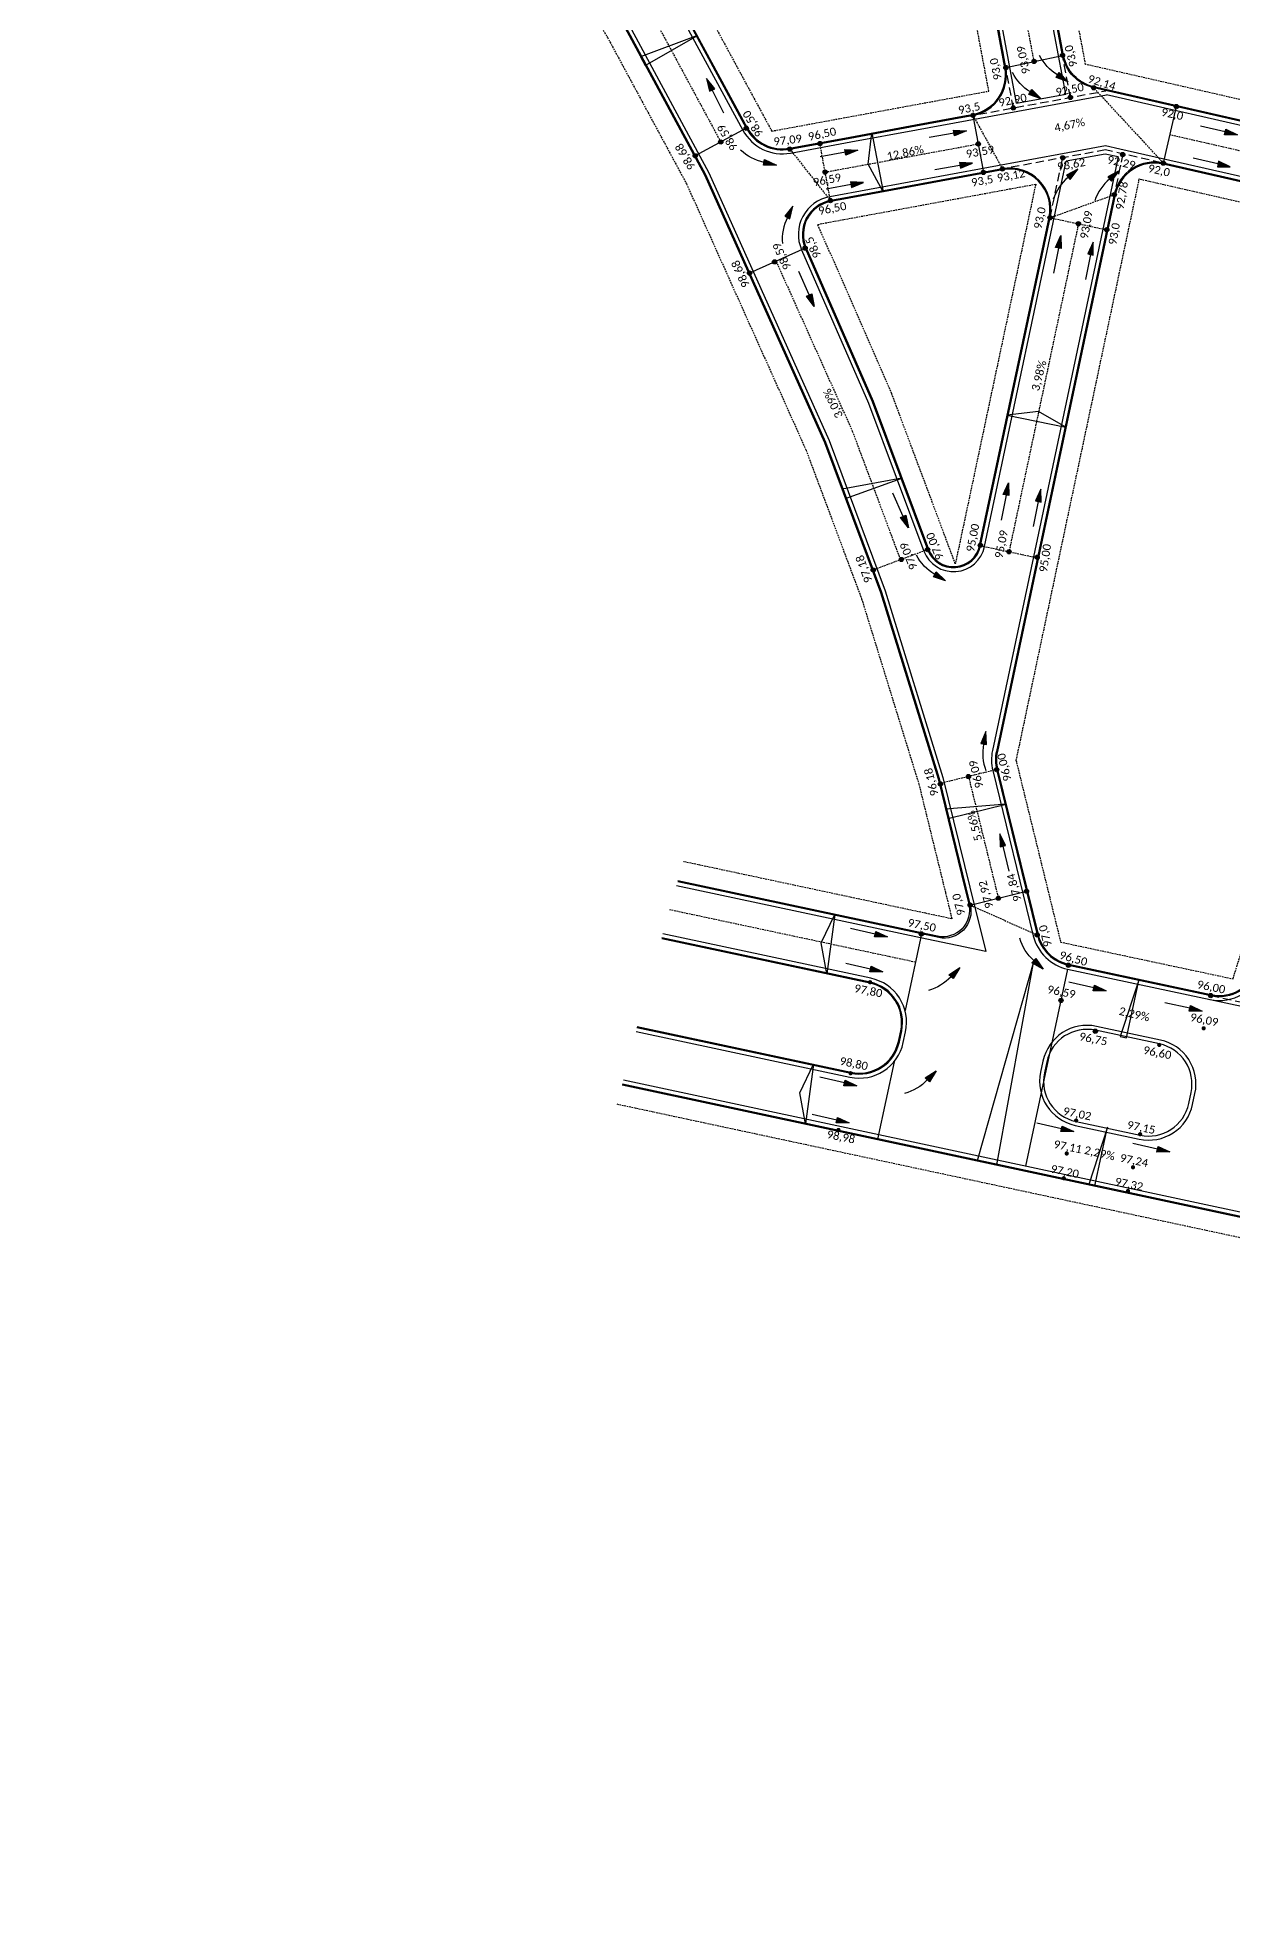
# Model space of a CAD drawing. Header units: metres. Extents: x 2615496 to 2632651, y 4927671 to 4929056.
# Drawn here: x 2623382.5 to 2623561.7, y 4927815.4 to 4928096.9 of the extents above; entities that cross this region are included whole.
import ezdxf

# ---------------------------------------------------------------- set-up
doc = ezdxf.new("R2010")
doc.units = ezdxf.units.M
doc.header["$MEASUREMENT"] = 0
doc.linetypes.add('HIDDEN', pattern=[0.375, 0.25, -0.125])
doc.linetypes.add('TRAZOS2', pattern=[0.375, 0.25, -0.125])
doc.layers.add('BocaCalle', color=50, linetype='HIDDEN', plot=False)
doc.layers.add('Eje Calle', color=182, linetype='HIDDEN', plot=False)
for name, color, linetype in [('CotaFCC', 6, 'Continuous'), ('Cuneta', 211, 'Continuous'), ('Escurrimiento', 160, 'Continuous'), ('GáliboS', 2, 'Continuous'), ('Manzanas', 134, 'HIDDEN'), ('Pendiente', 10, 'HIDDEN'), ('Quiebre', 212, 'Continuous'), ('Vereda', 3, 'Continuous')]:
    doc.layers.add(name, color=color, linetype=linetype)
doc.styles.get("Standard").update_dxf_attribs({"font": 'CALIBRI.TTF'})

# ---------------------------------------------------------------- blocks, each defined once
blk = doc.blocks.new('Flecha Claudio')
at = {"layer": 'Escurrimiento'}
blk.add_hatch(color=256, dxfattribs=at).paths.add_polyline_path([(-1.99, 0.44), (-1.99, -0.46), (0, 0)])
for points in [[(0, 0), (-1.99, -0.46), (-1.99, 0.44), (0, 0)], [(-1.99, -0.01), (-5.99, -0.01)]]:
    blk.add_lwpolyline(points, dxfattribs=at)
blk = doc.blocks.new('Flecha curva')
at = {"layer": 'Escurrimiento'}
blk.add_hatch(color=256, dxfattribs=at).paths.add_polyline_path([(0, 0), (-1.74, -0.85), (-1.21, -1.52)])
blk.add_lwpolyline([(-1.74, -0.85), (-1.21, -1.52), (0, 0), (-1.74, -0.85)], dxfattribs=at)
blk.add_arc((3.16, -7.02), 7.45, 128.5129, 159.4004, dxfattribs=at)

msp = doc.modelspace()

# ---------------------------------------------------------------- hatches: boundary and pattern name
at = {"layer": 'CotaFCC'}
h = msp.add_hatch(color=256, dxfattribs=at)
edge = h.paths.add_edge_path()
edge.add_arc((2623527.67361, 4928092.35914), 0.3186, 0, 360)
h = msp.add_hatch(color=256, dxfattribs=at)
edge = h.paths.add_edge_path()
edge.add_arc((2623531.91724, 4928093.27661), 0.3186, 0, 360)
h = msp.add_hatch(color=256, dxfattribs=at)
edge = h.paths.add_edge_path()
edge.add_arc((2623536.17059, 4928094.19617), 0.3186, 0, 360)
h = msp.add_hatch(color=256, dxfattribs=at)
edge = h.paths.add_edge_path()
edge.add_arc((2623537.35503, 4928087.89083), 0.3186, 0, 360)
h = msp.add_hatch(color=256, dxfattribs=at)
edge = h.paths.add_edge_path()
edge.add_arc((2623540.84683, 4928089.33566), 0.3186, 0, 360)
h = msp.add_hatch(color=256, dxfattribs=at)
edge = h.paths.add_edge_path()
edge.add_arc((2623522.74094, 4928085.19578), 0.3186, 0, 360)
h = msp.add_hatch(color=256, dxfattribs=at)
edge = h.paths.add_edge_path()
edge.add_arc((2623528.78895, 4928086.31112), 0.3186, 0, 360)
h = msp.add_hatch(color=256, dxfattribs=at)
edge = h.paths.add_edge_path()
edge.add_arc((2623553.24492, 4928086.50688), 0.3186, 0, 360)
h = msp.add_hatch(color=256, dxfattribs=at)
edge = h.paths.add_edge_path()
edge.add_arc((2623484.92531, 4928081.19669), 0.3186, 0, 360)
h = msp.add_hatch(color=256, dxfattribs=at)
edge = h.paths.add_edge_path()
edge.add_arc((2623488.75035, 4928083.26141), 0.3186, 0, 360)
h = msp.add_hatch(color=256, dxfattribs=at)
edge = h.paths.add_edge_path()
edge.add_arc((2623481.0961, 4928079.1297), 0.3186, 0, 360)
h = msp.add_hatch(color=256, dxfattribs=at)
edge = h.paths.add_edge_path()
edge.add_arc((2623495.27585, 4928080.13789), 0.3186, 0, 360)
h = msp.add_hatch(color=256, dxfattribs=at)
edge = h.paths.add_edge_path()
edge.add_arc((2623499.79421, 4928080.97114), 0.3186, 0, 360)
h = msp.add_hatch(color=256, dxfattribs=at)
edge = h.paths.add_edge_path()
edge.add_arc((2623523.52984, 4928080.91791), 0.3186, 0, 360)
h = msp.add_hatch(color=256, dxfattribs=at)
edge = h.paths.add_edge_path()
edge.add_arc((2623536.20257, 4928078.8316), 0.3186, 0, 360)
h = msp.add_hatch(color=256, dxfattribs=at)
edge = h.paths.add_edge_path()
edge.add_arc((2623545.19846, 4928079.31855), 0.3186, 0, 360)
h = msp.add_hatch(color=256, dxfattribs=at)
edge = h.paths.add_edge_path()
edge.add_arc((2623500.57357, 4928076.69152), 0.3186, 0, 360)
h = msp.add_hatch(color=256, dxfattribs=at)
edge = h.paths.add_edge_path()
edge.add_arc((2623524.31874, 4928076.64005), 0.3186, 0, 360)
h = msp.add_hatch(color=256, dxfattribs=at)
edge = h.paths.add_edge_path()
edge.add_arc((2623527.16783, 4928077.16546), 0.3186, 0, 360)
h = msp.add_hatch(color=256, dxfattribs=at)
edge = h.paths.add_edge_path()
edge.add_arc((2623551.30964, 4928078.02486), 0.3186, 0, 360)
h = msp.add_hatch(color=256, dxfattribs=at)
edge = h.paths.add_edge_path()
edge.add_arc((2623543.92493, 4928073.30263), 0.3186, 0, 360)
h = msp.add_hatch(color=256, dxfattribs=at)
edge = h.paths.add_edge_path()
edge.add_arc((2623501.36247, 4928072.41365), 0.3186, 0, 360)
h = msp.add_hatch(color=256, dxfattribs=at)
edge = h.paths.add_edge_path()
edge.add_arc((2623534.29992, 4928069.84378), 0.3186, 0, 360)
h = msp.add_hatch(color=256, dxfattribs=at)
edge = h.paths.add_edge_path()
edge.add_arc((2623538.55561, 4928068.94288), 0.3186, 0, 360)
h = msp.add_hatch(color=256, dxfattribs=at)
edge = h.paths.add_edge_path()
edge.add_arc((2623542.8113, 4928068.04199), 0.3186, 0, 360)
h = msp.add_hatch(color=256, dxfattribs=at)
edge = h.paths.add_edge_path()
edge.add_arc((2623497.57749, 4928065.28655), 0.3186, 0, 360)
h = msp.add_hatch(color=256, dxfattribs=at)
edge = h.paths.add_edge_path()
edge.add_arc((2623489.24252, 4928061.54569), 0.3186, 0, 360)
h = msp.add_hatch(color=256, dxfattribs=at)
edge = h.paths.add_edge_path()
edge.add_arc((2623492.99004, 4928063.22775), 0.3186, 0, 360)
h = msp.add_hatch(color=256, dxfattribs=at)
edge = h.paths.add_edge_path()
edge.add_arc((2623515.93907, 4928020.05994), 0.3186, 0, 360)
h = msp.add_hatch(color=256, dxfattribs=at)
edge = h.paths.add_edge_path()
edge.add_arc((2623523.86121, 4928020.71913), 0.3186, 0, 360)
h = msp.add_hatch(color=256, dxfattribs=at)
edge = h.paths.add_edge_path()
edge.add_arc((2623528.14229, 4928019.75202), 0.3186, 0, 360)
h = msp.add_hatch(color=256, dxfattribs=at)
edge = h.paths.add_edge_path()
edge.add_arc((2623507.78942, 4928017.01476), 0.3186, 0, 360)
h = msp.add_hatch(color=256, dxfattribs=at)
edge = h.paths.add_edge_path()
edge.add_arc((2623511.99899, 4928018.58769), 0.3186, 0, 360)
h = msp.add_hatch(color=256, dxfattribs=at)
edge = h.paths.add_edge_path()
edge.add_arc((2623532.37259, 4928018.91734), 0.3186, 0, 360)
h = msp.add_hatch(color=256, dxfattribs=at)
edge = h.paths.add_edge_path()
edge.add_arc((2623522.06917, 4927986.03346), 0.3186, 0, 360)
h = msp.add_hatch(color=256, dxfattribs=at)
edge = h.paths.add_edge_path()
edge.add_arc((2623526.29386, 4927987.07004), 0.3186, 0, 360)
h = msp.add_hatch(color=256, dxfattribs=at)
edge = h.paths.add_edge_path()
edge.add_arc((2623517.86257, 4927984.92316), 0.3186, 0, 360)
h = msp.add_hatch(color=256, dxfattribs=at)
edge = h.paths.add_edge_path()
edge.add_arc((2623530.77036, 4927968.8255), 0.3186, 0, 360)
h = msp.add_hatch(color=256, dxfattribs=at)
edge = h.paths.add_edge_path()
edge.add_arc((2623522.32098, 4927966.75234), 0.3186, 0, 360)
h = msp.add_hatch(color=256, dxfattribs=at)
edge = h.paths.add_edge_path()
edge.add_arc((2623526.54567, 4927967.78892), 0.3186, 0, 360)
h = msp.add_hatch(color=256, dxfattribs=at)
edge = h.paths.add_edge_path()
edge.add_arc((2623515.00065, 4927962.442), 0.3186, 0, 360)
h = msp.add_hatch(color=256, dxfattribs=at)
edge = h.paths.add_edge_path()
edge.add_arc((2623532.3752, 4927962.28479), 0.3186, 0, 360)
h = msp.add_hatch(color=256, dxfattribs=at)
edge = h.paths.add_edge_path()
edge.add_arc((2623537.06509, 4927957.7356), 0.3186, 0, 360)
h = msp.add_hatch(color=256, dxfattribs=at)
edge = h.paths.add_edge_path()
edge.add_arc((2623507.30589, 4927955.1876), 0.3186, 0, 360)
h = msp.add_hatch(color=256, dxfattribs=at)
edge = h.paths.add_edge_path()
edge.add_arc((2623535.92256, 4927952.45319), 0.3186, 0, 360)
h = msp.add_hatch(color=256, dxfattribs=at)
edge = h.paths.add_edge_path()
edge.add_arc((2623558.40065, 4927953.18468), 0.3186, 0, 360)
h = msp.add_hatch(color=256, dxfattribs=at)
edge = h.paths.add_edge_path()
edge.add_arc((2623541.07187, 4927947.83186), 0.3186, 0, 360)
h = msp.add_hatch(color=256, dxfattribs=at)
edge = h.paths.add_edge_path()
edge.add_arc((2623557.33743, 4927948.27338), 0.3186, 0, 360)
h = msp.add_hatch(color=256, dxfattribs=at)
edge = h.paths.add_edge_path()
edge.add_arc((2623550.67152, 4927945.78423), 0.3186, 0, 360)
h = msp.add_hatch(color=256, dxfattribs=at)
edge = h.paths.add_edge_path()
edge.add_arc((2623504.39157, 4927941.53637), 0.3186, 0, 360)
h = msp.add_hatch(color=256, dxfattribs=at)
edge = h.paths.add_edge_path()
edge.add_arc((2623502.56972, 4927933.02927), 0.3186, 0, 360)
h = msp.add_hatch(color=256, dxfattribs=at)
edge = h.paths.add_edge_path()
edge.add_arc((2623538.21182, 4927934.44694), 0.3186, 0, 360)
h = msp.add_hatch(color=256, dxfattribs=at)
edge = h.paths.add_edge_path()
edge.add_arc((2623547.8098, 4927932.39147), 0.3186, 0, 360)
h = msp.add_hatch(color=256, dxfattribs=at)
edge = h.paths.add_edge_path()
edge.add_arc((2623536.80301, 4927929.49674), 0.3186, 0, 360)
h = msp.add_hatch(color=256, dxfattribs=at)
edge = h.paths.add_edge_path()
edge.add_arc((2623546.73865, 4927927.43667), 0.3186, 0, 360)
h = msp.add_hatch(color=256, dxfattribs=at)
edge = h.paths.add_edge_path()
edge.add_arc((2623536.35856, 4927925.79316), 0.3186, 0, 360)
h = msp.add_hatch(color=256, dxfattribs=at)
edge = h.paths.add_edge_path()
edge.add_arc((2623545.98794, 4927923.88437), 0.3186, 0, 360)

# ---------------------------------------------------------------- linework, layer by layer
at = {"layer": 'BocaCalle'}
for p, q in [((2623551.30964, 4928078.02486), (2623540.84683, 4928089.33566)), ((2623522.74094, 4928085.19578), (2623527.16783, 4928077.16546)), ((2623495.28085, 4928080.13173), (2623501.36746, 4928072.40749)), ((2623501.36746, 4928072.40749), (2623499.78966, 4928080.96322)), ((2623534.29992, 4928069.84378), (2623543.92493, 4928073.30263)), ((2623534.29992, 4928069.84378), (2623542.8113, 4928068.04199)), ((2623515.93907, 4928020.05994), (2623507.78942, 4928017.01476)), ((2623523.8866, 4928020.65291), (2623532.39798, 4928018.85112)), ((2623526.29386, 4927987.07004), (2623517.84448, 4927984.99689)), ((2623522.32098, 4927966.75234), (2623532.3752, 4927962.28479))]:
    msp.add_line(p, q, dxfattribs=at)
at = {"layer": 'CotaFCC'}
for centre in [(2623527.67361, 4928092.35914), (2623531.91724, 4928093.27661), (2623536.17059, 4928094.19617), (2623537.35503, 4928087.89083), (2623540.84683, 4928089.33566), (2623522.74094, 4928085.19578), (2623528.78895, 4928086.31112), (2623553.24492, 4928086.50688), (2623484.92531, 4928081.19669), (2623488.75035, 4928083.26141), (2623481.0961, 4928079.1297), (2623495.27585, 4928080.13789), (2623499.79421, 4928080.97114), (2623523.52984, 4928080.91791), (2623536.20257, 4928078.8316), (2623545.19846, 4928079.31855), (2623500.57357, 4928076.69152), (2623524.31874, 4928076.64005), (2623527.16783, 4928077.16546), (2623551.30964, 4928078.02486), (2623543.92493, 4928073.30263), (2623501.36247, 4928072.41365), (2623534.29992, 4928069.84378), (2623538.55561, 4928068.94288), (2623542.8113, 4928068.04199), (2623497.57749, 4928065.28655), (2623489.24252, 4928061.54569), (2623492.99004, 4928063.22775), (2623515.93907, 4928020.05994), (2623523.86121, 4928020.71913), (2623528.14229, 4928019.75202), (2623507.78942, 4928017.01476), (2623511.99899, 4928018.58769), (2623532.37259, 4928018.91734), (2623522.06917, 4927986.03346), (2623526.29386, 4927987.07004), (2623517.86257, 4927984.92316), (2623530.77036, 4927968.8255), (2623522.32098, 4927966.75234), (2623526.54567, 4927967.78892), (2623515.01567, 4927962.4388), (2623532.3752, 4927962.28479), (2623537.06509, 4927957.7356), (2623535.93758, 4927952.44999), (2623558.40065, 4927953.18468), (2623541.08689, 4927947.82865)]:
    msp.add_circle(centre, 0.3186, dxfattribs=at)
at = {"layer": 'Cuneta'}
for p, q in [((2623536.6542, 4928088.37171), (2623526.68389, 4928141.44847)), ((2623529.27019, 4928087.00999), (2623524.27135, 4928114.11647)), ((2623477.55524, 4928102.7131), (2623488.22752, 4928082.96994)), ((2623521.86633, 4928084.42437), (2623542.77516, 4928088.28027)), ((2623529.27019, 4928087.00999), (2623536.6542, 4928088.37171)), ((2623598.28388, 4928075.61526), (2623542.77516, 4928088.28027)), ((2623514.26056, 4928083.02175), (2623521.86633, 4928084.42437)), ((2623504.42639, 4928081.20818), (2623514.26056, 4928083.02175)), ((2623495.38966, 4928079.54168), (2623504.42639, 4928081.20818)), ((2623536.97519, 4928079.5842), (2623501.25865, 4928072.99754)), ((2623544.50947, 4928078.96099), (2623525.66304, 4927989.93349)), ((2623542.58883, 4928079.3992), (2623536.70638, 4928078.31439)), ((2623542.61453, 4928080.62418), (2623536.97519, 4928079.5842)), ((2623544.50947, 4928078.96099), (2623542.58883, 4928079.3992)), ((2623544.75802, 4928080.13511), (2623542.61453, 4928080.62418)), ((2623596.20352, 4928068.39717), (2623544.75802, 4928080.13511)), ((2623524.47359, 4928020.52865), (2623536.70638, 4928078.31439)), ((2623497.03271, 4928065.0401), (2623507.08722, 4928042.03555)), ((2623507.08722, 4928042.03555), (2623515.37703, 4928019.84992)), ((2623525.71114, 4927986.92706), (2623531.79248, 4927962.14182)), ((2623536.93992, 4927957.1488), (2623604.7977, 4927942.67458)), ((2623470.34744, 4927940.54349, -0.56571), (2624038.87054, 4927818.79052, -0.56571))]:
    msp.add_line(p, q, dxfattribs=at)
msp.add_lwpolyline([(2623454.4633, 4928125.97077), (2623457.71382, 4928121.2339), (2623471.20183, 4928098.72568), (2623483.14923, 4928076.59238), (2623501.17823, 4928036.42215), (2623509.59276, 4928013.90276), (2623518.23766, 4927985.91233), (2623522.27358, 4927969.46343), (2623524.65201, 4927959.76984), (2623514.8905, 4927961.852), (2623478.30603, 4927969.65556)], dxfattribs=at)
msp.add_lwpolyline([(2623472.21573, 4927947.81345), (2623504.27707, 4927940.9473, 0.414213562), (2623512.29092, 4927946.13413), (2623512.6383, 4927947.75619, 0.414452837), (2623507.44607, 4927955.77119), (2623476.22553, 4927962.43061)], format="xyb", dxfattribs=at)
msp.add_lwpolyline([(2623547.66776, 4927931.6549, 0.414452837), (2623555.68276, 4927936.84712), (2623556.03637, 4927938.50492, 0.414213563), (2623550.84299, 4927946.51453), (2623541.24335, 4927948.56215, 0.414213562), (2623533.23374, 4927943.36878), (2623532.8818, 4927941.71882, 0.413974328), (2623538.06979, 4927933.71037)], format="xyb", close=True, dxfattribs=at)
for centre, radius, start, end in [((2623494.1655, 4928086.17975), 6.75, 208.3936931, 280.4487978), ((2623502.30145, 4928067.34289), 5.75, 100.4487979, 203.6085096), ((2623519.82659, 4928021.51238), 4.74998, 200.4868153, 348.0474477), ((2623532.2667, 4927988.53554), 6.75, 168.0473927, 193.7858287), ((2623538.34804, 4927963.7503), 6.75, 193.7858287, 257.9591191)]:
    msp.add_arc(centre, radius, start, end, dxfattribs=at)
at = {"layer": 'Eje Calle'}
for p, q in [((2623531.91724, 4928093.27661), (2623524.32965, 4928133.66901)), ((2623594.1025, 4928072.72292), (2623552.27728, 4928082.26587)), ((2623538.55561, 4928068.94288), (2623528.14229, 4928019.75202)), ((2623522.06917, 4927986.03346), (2623526.54567, 4927967.78892)), ((2623514.10821, 4927958.1845), (2623477.28923, 4927966.03808))]:
    msp.add_line(p, q, dxfattribs=at)
for points in [[(2623463.01488, 4928119.68314), (2623474.46177, 4928100.58104), (2623484.92901, 4928081.18983)], [(2623500.57856, 4928076.68536), (2623502.03249, 4928076.95348), (2623523.52984, 4928080.91791)], [(2623493.21613, 4928063.3207), (2623504.64882, 4928037.84766), (2623511.86425, 4928018.53735)]]:
    msp.add_lwpolyline(points, dxfattribs=at)
at = {"layer": 'Escurrimiento', "linetype": 'TRAZOS2', "ltscale": 5}
for p, q in [((2623528.78895, 4928086.31112), (2623523.6813, 4928114.00765)), ((2623537.35503, 4928087.89083), (2623536.17059, 4928094.19617)), ((2623521.75752, 4928085.01442), (2623542.66635, 4928088.87032)), ((2623534.29992, 4928069.84378), (2623536.20257, 4928078.8316)), ((2623545.21878, 4928079.41457), (2623543.92493, 4928073.30263)), ((2623558.40072, 4927953.18466), (2623579.02376, 4927948.78572))]:
    msp.add_line(p, q, dxfattribs=at)
msp.add_lwpolyline([(2623550.99902, 4928078.09573), (2623542.60168, 4928080.01169), (2623527.48115, 4928077.22324)], dxfattribs=at)
at = {"layer": 'GáliboS'}
for points in [[(2623473.60888, 4928092.68755), (2623481.42318, 4928097.1526), (2623472.88485, 4928093.95469), (2623473.60888, 4928092.68755)], [(2623507.60087, 4928082.56551), (2623509.27996, 4928073.72352), (2623507.00666, 4928077.87225), (2623507.60087, 4928082.56551)], [(2623527.86658, 4928040.21973), (2623536.69214, 4928038.45632), (2623532.5653, 4928040.76912), (2623527.86658, 4928040.21973)], [(2623503.61605, 4928027.7552), (2623512.09411, 4928030.77553), (2623503.12629, 4928029.12997), (2623503.61605, 4928027.7552)], [(2623518.98339, 4927979.72564), (2623527.71566, 4927981.90451), (2623518.63008, 4927981.14163), (2623518.98339, 4927979.72564)], [(2623502.01153, 4927965.36083), (2623500.83745, 4927956.43774), (2623499.97758, 4927961.08967), (2623502.01153, 4927965.36083)], [(2623526.34488, 4927927.77937), (2623531.87558, 4927958.41751), (2623523.35799, 4927928.41903), (2623526.34488, 4927927.77937)], [(2623498.80567, 4927942.88604), (2623497.63159, 4927933.96295), (2623496.77172, 4927938.61488), (2623498.80567, 4927942.88604)]]:
    msp.add_lwpolyline(points, dxfattribs=at)
at = {"layer": 'GáliboS', "elevation": -0.56571}
for points in [[(2623545.7696, 4927946.82982), (2623547.64709, 4927955.63181), (2623544.827, 4927947.03088), (2623545.7696, 4927946.82982)], [(2623541.03605, 4927924.63806), (2623542.91353, 4927933.44005), (2623540.09344, 4927924.83912), (2623541.03605, 4927924.63806)]]:
    msp.add_lwpolyline(points, dxfattribs=at)
at = {"layer": 'Manzanas'}
msp.add_line((2623469.35066, 4927936.92193, -0.56571), (2624036.93319, 4927815.37039, -0.56571), dxfattribs=at)
for points in [[(2623384.03491, 4928157.38149), (2623409.72462, 4928172.09106), (2623413.19586, 4928174.07865), (2623415.71572, 4928170.97216), (2623431.58883, 4928151.40375), (2623446.63507, 4928130.75091), (2623454.5565, 4928119.2073), (2623467.94189, 4928096.87031), (2623479.78416, 4928074.93178), (2623497.70765, 4928034.99664), (2623506.04187, 4928012.69215), (2623514.62203, 4927984.91135), (2623518.63161, 4927968.56983), (2623519.58478, 4927964.68506), (2623515.67279, 4927965.5195), (2623479.32283, 4927973.27303)], [(2623467.24596, 4928126.86843), (2623480.80855, 4928104.58063), (2623490.66181, 4928086.35261), (2623492.56392, 4928082.8338), (2623525.11992, 4928088.83761), (2623520.50444, 4928113.40801), (2623515.85447, 4928138.16206), (2623489.51983, 4928133.05162), (2623467.24596, 4928126.86843)], [(2623531.00638, 4928138.75002), (2623559.9227, 4928137.76674), (2623582.3104, 4928134.87303), (2623604.33503, 4928129.87598), (2623629.33691, 4928121.69419), (2623684.25452, 4928102.45518), (2623688.02957, 4928101.13269), (2623686.4024, 4928097.47861), (2623667.62152, 4928055.30301), (2623663.84639, 4928056.62526), (2623599.32407, 4928079.2243), (2623539.62962, 4928092.84434), (2623531.00638, 4928138.75002)], [(2623499.459, 4928068.85243), (2623503.39267, 4928069.57785), (2623528.21267, 4928074.15503), (2623532.14634, 4928074.88046), (2623520.09301, 4928017.94245), (2623510.56425, 4928043.44379), (2623499.459, 4928068.85243)], [(2623547.63779, 4928075.63169), (2623529.18979, 4927988.48632), (2623535.88267, 4927961.20868), (2623561.73617, 4927955.69406), (2623595.59287, 4928064.69013), (2623547.63779, 4928075.63169)]]:
    msp.add_lwpolyline(points, dxfattribs=at)
at = {"layer": 'Quiebre'}
for p, q in [((2623527.67361, 4928092.35914), (2623536.17059, 4928094.19617)), ((2623522.74094, 4928085.19578), (2623524.31874, 4928076.64005)), ((2623551.30964, 4928078.02486), (2623553.24492, 4928086.50688)), ((2623488.75534, 4928083.25525), (2623481.10109, 4928079.12354)), ((2623497.58249, 4928065.28039), (2623489.24751, 4928061.53953)), ((2623522.32098, 4927966.75234), (2623530.77036, 4927968.8255)), ((2623515.01567, 4927962.4388), (2623512.55248, 4927950.93702)), ((2623536.93992, 4927957.1488), (2623530.63992, 4927927.61324)), ((2623510.90999, 4927943.26742), (2623508.41642, 4927931.62376))]:
    msp.add_line(p, q, dxfattribs=at)
at = {"layer": 'Vereda'}
for points in [[(2623382.46969, 4928160.11509), (2623408.15939, 4928174.82467), (2623409.41701, 4928175.54476, -0.367667169), (2623417.24915, 4928174.08202), (2623418.16208, 4928172.95655), (2623434.08669, 4928153.32466), (2623449.20723, 4928132.56984), (2623457.20865, 4928120.90965), (2623470.68024, 4928098.42882), (2623482.61082, 4928076.32669), (2623500.62294, 4928036.19407), (2623509.02461, 4928013.70906), (2623517.65916, 4927985.75218), (2623521.69087, 4927969.32045), (2623522.32098, 4927966.75234, -0.553321018), (2623517.60177, 4927961.88718), (2623515.01567, 4927962.4388), (2623478.46872, 4927970.23435)], [(2623382.54422, 4928159.98492), (2623408.23393, 4928174.69449), (2623409.49154, 4928175.41459, -0.367667169), (2623417.13266, 4928173.98752), (2623418.04559, 4928172.86205), (2623433.96775, 4928153.23319), (2623449.08474, 4928132.48322), (2623457.08236, 4928120.82858), (2623470.54984, 4928098.3546), (2623482.47621, 4928076.26026), (2623500.48411, 4928036.13705), (2623508.88258, 4928013.66064), (2623517.51453, 4927985.71214), (2623521.54519, 4927969.28471), (2623522.11829, 4927966.94895, -0.553321018), (2623517.39908, 4927962.08378), (2623515.04696, 4927962.5855), (2623478.50939, 4927970.37905)], [(2623527.67361, 4928092.35914), (2623523.6817, 4928114.00552), (2623519.68588, 4928134.82769), (2623519.49477, 4928135.81252, 0.414213562), (2623512.2858, 4928140.67829), (2623511.32764, 4928140.49236), (2623505.43752, 4928139.34933), (2623495.62023, 4928137.44422), (2623488.78167, 4928136.11714), (2623485.64414, 4928135.21183), (2623470.26067, 4928130.97443), (2623470.22604, 4928130.96481, 0.497529488), (2623466.61733, 4928121.8419), (2623478.07577, 4928103.01191), (2623488.75534, 4928083.25525, 0.325185541), (2623495.28085, 4928080.13173), (2623504.31757, 4928081.79824), (2623514.15175, 4928083.6118), (2623521.75752, 4928085.01442), (2623522.74094, 4928085.19578, 0.414213563), (2623527.67361, 4928092.35914)], [(2623466.74547, 4928121.91988), (2623478.2059, 4928103.08661), (2623488.8873, 4928083.32658, 0.325185541), (2623495.25364, 4928080.27924), (2623504.29037, 4928081.94575), (2623514.12454, 4928083.75932), (2623521.73032, 4928085.16193), (2623522.71373, 4928085.34329, 0.414213563), (2623527.5261, 4928092.33194), (2623523.53428, 4928113.97778), (2623519.5386, 4928134.79927), (2623519.34751, 4928135.78394, 0.414213562), (2623512.31437, 4928140.53104), (2623511.35621, 4928140.3451), (2623505.4661, 4928139.20208), (2623495.6488, 4928137.29696), (2623488.81682, 4928135.97116), (2623485.68485, 4928135.06745), (2623470.30065, 4928130.82985), (2623470.26616, 4928130.82028, 0.497529488), (2623466.74547, 4928121.91988)], [(2623685.948, 4928105.04068, -0.438432737), (2623689.44538, 4928096.93735), (2623689.14296, 4928096.25823), (2623671.48624, 4928056.6071, -0.390383316), (2623664.02174, 4928053.38515), (2623662.8547, 4928053.7939), (2623598.49192, 4928076.33706), (2623540.88019, 4928089.4819, -0.298628062), (2623536.31801, 4928094.22387), (2623528.7491, 4928134.51681, -0.48012016), (2623534.84987, 4928141.62106), (2623560.1665, 4928140.76018), (2623582.83575, 4928137.83008), (2623605.13518, 4928132.77068), (2623630.29948, 4928124.53575), (2623685.24639, 4928105.28647), (2623685.948, 4928105.04068)], [(2623527.19523, 4928077.01798), (2623502.8486, 4928072.5281), (2623501.39467, 4928072.25998, 0.483202034), (2623497.71993, 4928065.34046), (2623507.78262, 4928042.3172), (2623516.07959, 4928020.11244, 0.750552665), (2623523.73985, 4928020.68398), (2623534.15317, 4928069.87484, 0.533961856), (2623527.19505, 4928077.01795)], [(2623537.06509, 4927957.7356), (2623558.40065, 4927953.18468, 0.387798535), (2623565.55678, 4927957.37502), (2623597.64, 4928060.66165, 0.436906212), (2623593.13486, 4928068.48191), (2623551.30964, 4928078.02486, 0.418822514), (2623543.92493, 4928073.30263), (2623526.25003, 4927989.80922, 0.112779654), (2623526.29386, 4927987.07004), (2623532.3752, 4927962.28479, 0.287563856), (2623537.06509, 4927957.7356)], [(2623593.10149, 4928068.33567), (2623551.27627, 4928077.87862, 0.418822514), (2623544.07168, 4928073.27156), (2623526.39678, 4927989.77816, 0.112779654), (2623526.43954, 4927987.10578), (2623532.52088, 4927962.32054, 0.287563856), (2623537.09638, 4927957.8823), (2623558.43194, 4927953.33138, 0.387798535), (2623565.41354, 4927957.41952), (2623597.49675, 4928060.70615, 0.436906212), (2623593.10149, 4928068.33567)], [(2623472.34137, 4927948.40014), (2623504.40272, 4927941.534, 0.414213562), (2623511.70422, 4927946.25978), (2623512.0516, 4927947.88184, 0.414452837), (2623507.3209, 4927955.1844), (2623476.10036, 4927961.84381)], [(2623472.37278, 4927948.54682), (2623504.43413, 4927941.68067, 0.414213562), (2623511.55755, 4927946.29119), (2623511.90492, 4927947.91325, 0.414452837), (2623507.28961, 4927955.0377), (2623476.06907, 4927961.69711)], [(2623558.27549, 4927952.59788, 0.387798535), (2623566.12978, 4927957.19704)]]:
    msp.add_lwpolyline(points, format="xyb", dxfattribs=at)
for points in [[(2623685.99759, 4928105.18225, -0.438432737), (2623689.58241, 4928096.87633), (2623689.27999, 4928096.19721), (2623671.62326, 4928056.54608, -0.390383316), (2623663.97216, 4928053.24358), (2623662.80512, 4928053.65234), (2623598.45031, 4928076.1927), (2623540.84683, 4928089.33566, -0.298628062), (2623536.17059, 4928094.19617), (2623528.60168, 4928134.48912, -0.48012016), (2623534.85497, 4928141.77097), (2623560.17869, 4928140.90985), (2623582.86202, 4928137.97793), (2623605.17519, 4928132.91542), (2623630.3476, 4928124.67782), (2623685.29598, 4928105.42803)], [(2623502.8214, 4928072.67562), (2623501.36746, 4928072.40749, 0.483202034), (2623497.58249, 4928065.28039), (2623507.64354, 4928042.26087), (2623515.93907, 4928020.05994, 0.750552665), (2623523.8866, 4928020.65291), (2623534.29992, 4928069.84378, 0.533952111), (2623527.16783, 4928077.16546)], [(2623547.7934, 4927932.24159, 0.414452837), (2623555.09596, 4927936.97229), (2623555.44957, 4927938.63008, 0.414213563), (2623550.71783, 4927945.92773), (2623541.11818, 4927947.97535, 0.414213562), (2623533.82054, 4927943.24361), (2623533.4686, 4927941.59366, 0.413974328), (2623538.19543, 4927934.29706)]]:
    msp.add_lwpolyline(points, format="xyb", close=True, dxfattribs=at)
msp.add_lwpolyline([(2623479.78416, 4928074.93178), (2623479.78416, 4928074.93178)], dxfattribs=at)
at = {"layer": 'Vereda', "elevation": -0.56571}
for points in [[(2623470.14808, 4927939.81918), (2624038.48307, 4927818.10649)], [(2623470.18795, 4927939.96404), (2624038.56057, 4927818.2433)]]:
    msp.add_lwpolyline(points, dxfattribs=at)

# ---------------------------------------------------------------- block references
at = {"layer": 'Escurrimiento', "xscale": -1}
for p, rotation in [((2623537.01946, 4928090.24181), 186.5728411374269), ((2623532.9622, 4928087.69085), 186.5728411374269), ((2623493.26126, 4928077.72887), 206.2585377171362), ((2623518.64503, 4928015.38519, 95), 187.9970984033319), ((2623533.26589, 4927957.13161), 176.0207849763479), ((2623520.76287, 4927957.38088), 265.1012336825737), ((2623517.20118, 4927941.92085), 265.1012336825737)]:
    msp.add_blockref('Flecha curva', p, dxfattribs=dict(at, rotation=rotation))
at = {"layer": 'Escurrimiento'}
for p, xscale, yscale, zscale, rotation in [((2623482.7959, 4928090.70293, 0.00005), -0.9538932843795461, 0.9538932843795463, 0.9538932843795465, 296.2188701582096), ((2623521.77872, 4928082.87712, 0.00007), 0.953893284379546, 0.9538932843795462, 0.9538932843795461, 10.1108590036246), ((2623562.42351, 4928082.29743, 0.00004), 0.9538932843795459, 0.9538932843795462, 0.9538932843795461, 347.165649111671), ((2623505.46995, 4928079.99378, 0.00007), 0.953893284379546, 0.9538932843795462, 0.9538932843795461, 10.1108590036246), ((2623561.33369, 4928077.49064, 0.00001), -0.9538932843795465, 0.9538932843795462, 0.9538932843795465, 167.2855871718151), ((2623522.64907, 4928078.02579, 0.00004), -0.9538932843795463, 0.9538932843795463, 0.9538932843795465, 190.2307970637686), ((2623506.34029, 4928075.14245, 0.00004), -0.9538932843795465, 0.9538932843795463, 0.9538932843795465, 190.2307970637686), ((2623535.91479, 4928067.15293, 0.00011), 0.9538932843795458, 0.953893284379546, 0.9538932843795461, 78.64172547133475), ((2623540.74806, 4928066.1873, 0.0001), -0.9538932843795461, 0.9538932843795462, 0.9538932843795465, 258.7616635314788), ((2623498.95259, 4928056.54868, -0.00004), 0.9538932843795458, 0.9538932843795461, 0.9538932843795461, 294.100791432804), ((2623513.05534, 4928023.31104, -0.00005), 0.9538932843795458, 0.9538932843795461, 0.9538932843795461, 294.100791432804), ((2623528.0726, 4928030.1077, 0.00011), 0.9538932843795458, 0.953893284379546, 0.9538932843795461, 78.64172547133475), ((2623532.90587, 4928029.14206, 0.0001), -0.9538932843795461, 0.9538932843795462, 0.9538932843795465, 258.7616635314788), ((2623526.78205, 4927977.41771, 0.00008), -0.953893284379546, 0.9538932843795462, 0.9538932843795465, 283.5594140811023), ((2623509.93649, 4927961.98663, 0.00004), 0.9538932843795459, 0.9538932843795462, 0.9538932843795461, 347.165649111671), ((2623509.22813, 4927956.75194, 98.00004), 0.9538932843795459, 0.9538932843795462, 0.9538932843795461, 347.165649111671), ((2623542.70338, 4927953.9158, 0.00004), 0.9538932843795459, 0.9538932843795462, 0.9538932843795461, 347.165649111671), ((2623557.10424, 4927950.8589, 0.00004), 0.9538932843795459, 0.9538932843795462, 0.9538932843795461, 347.165649111671), ((2623505.3325, 4927939.6618, 0.00004), 0.9538932843795459, 0.9538932843795462, 0.9538932843795461, 347.165649111671), ((2623504.17764, 4927934.08721, 99.50004), 0.9538932843795459, 0.9538932843795462, 0.9538932843795461, 347.165649111671), ((2623537.88159, 4927932.78173, 0.00004), 0.9538932843795459, 0.9538932843795462, 0.9538932843795461, 347.165649111671), ((2623552.28245, 4927929.72483, 0.00004), 0.9538932843795459, 0.9538932843795462, 0.9538932843795461, 347.165649111671)]:
    msp.add_blockref('Flecha Claudio', p, dxfattribs=dict(at, xscale=xscale, yscale=yscale, zscale=zscale, rotation=rotation))
for p, rotation in [((2623538.45919, 4928077.13204), 1.666466807741425), ((2623544.686, 4928076.89779), 1.666466807741425), ((2623495.74966, 4928071.58701), 25.08336716282485), ((2623524.66356, 4927992.76935), 41.05307020189475)]:
    msp.add_blockref('Flecha curva', p, dxfattribs=dict(at, rotation=rotation))

# ---------------------------------------------------------------- texts
at = {"layer": 'CotaFCC'}
for s, rotation, p in [('93,09', 101.7458751, (2623531.31769, 4928091.55684)), ('93,0', 104.255099, (2623538.42108, 4928092.63328)), ('93,0', 101.7458751, (2623527.07406, 4928090.63937)), ('92,50', 11.7416172, (2623535.29297, 4928088.04578)), ('92,14', 342.5645664, (2623539.85674, 4928090.18065)), ('93,5', 11.7416172, (2623520.67888, 4928085.35073)), ('92,90', 11.7416172, (2623526.7269, 4928086.46607)), ('98,50', 121.457284, (2623491.36238, 4928082.434)), ('92,0', 347.99134, (2623550.88781, 4928085.15338)), ('98,59', 121.457284, (2623487.53735, 4928080.36927)), ('97,09', 6.9871041, (2623492.91817, 4928080.63952)), ('96,50', 11.921195, (2623498.16083, 4928081.3786)), ('98,68', 120.2379188, (2623481.18537, 4928077.45572)), ('93,59', 10.3183536, (2623521.81613, 4928078.78003)), ('93,62', 10.3661764, (2623535.50306, 4928076.86342)), ('92,29', 347.5579543, (2623542.79109, 4928078.01014)), ('96,59', 11.1233194, (2623498.89005, 4928074.52977)), ('93,5', 10.3183536, (2623522.60503, 4928074.50217)), ('93,12', 10.3661764, (2623526.46832, 4928075.19728)), ('92,0', 347.5579543, (2623548.90227, 4928076.71645)), ('92,78', 80.8102049, (2623545.31114, 4928070.9597)), ('96,50', 11.1233194, (2623499.67896, 4928070.25191)), ('93,0', 78.3728217, (2623533.01252, 4928068.05882)), ('93,09', 79.9527696, (2623539.96346, 4928066.59229)), ('93,0', 79.9527696, (2623544.21915, 4928065.69139)), ('98,59', 115.0232354, (2623495.52857, 4928062.39087)), ('98,5', 115.2860345, (2623500.02149, 4928064.14489)), ('98,68', 114.329896, (2623489.31303, 4928059.71987)), ('97,00', 112.2842219, (2623518.3858, 4928018.8267)), ('95,00', 78.7462594, (2623522.87955, 4928019.63252)), ('95,09', 78.7462594, (2623527.16063, 4928018.66541)), ('97,09', 112.2842219, (2623514.44572, 4928017.35446)), ('95,00', 81.4823715, (2623533.84269, 4928016.60516)), ('97,18', 109.8073113, (2623507.68449, 4928015.36325)), ('96,00', 104.1261976, (2623528.54083, 4927985.50209)), ('96,18', 103.8681058, (2623517.58472, 4927983.28371)), ('96,09', 104.1261976, (2623524.31614, 4927984.46551)), ('97,92', 104.8237947, (2623525.81692, 4927966.43471)), ('97,84', 104.8237947, (2623530.04161, 4927967.47129)), ('97,0', 104.8237947, (2623521.59223, 4927965.39813)), ('97,50', 348.5340282, (2623512.88409, 4927963.56534)), ('97,0', 104.8379863, (2623534.58984, 4927960.67967)), ('96,50', 344.3757547, (2623535.60717, 4927958.74238)), ('97,80', 348.5340282, (2623504.85137, 4927953.73431)), ('96,00', 348.5340282, (2623556.26908, 4927954.31121)), ('96,59', 348.5340282, (2623533.80601, 4927953.57653)), ('96,09', 348.5340282, (2623555.22088, 4927949.39672, 36.57045)), ('96,75', 348.5340282, (2623538.58872, 4927946.51229)), ('98,80', 348.5340282, (2623502.68007, 4927942.8178, 98.5)), ('96,60', 348.5340282, (2623548.18837, 4927944.46467)), ('97,02', 348.5340282, (2623536.17684, 4927935.30397)), ('98,98', 348.5340282, (2623500.74359, 4927931.83505, 99.5)), ('97,15', 348.5340282, (2623545.77482, 4927933.2485)), ('97,11', 348.5340282, (2623534.76803, 4927930.35377)), ('97,24', 348.5340282, (2623544.70367, 4927928.2937)), ('97,20', 348.5340282, (2623534.32358, 4927926.65019, -0.56571)), ('97,32', 348.5340282, (2623543.95296, 4927924.7414, -0.56571))]:
    msp.add_text(s, height=1.2, rotation=rotation, dxfattribs=at).set_placement(p)
at = {"layer": 'Pendiente'}
for s, rotation, p in [('4,67%%%', 11.7318482, (2623535.07131, 4928082.70797)), ('12,86%%%', 11.7318482, (2623509.96588, 4928078.43337, -0.00001)), ('3,98%%%', 75.8223717, (2623532.64379, 4928043.76987)), ('3,09%%%', 115.3609247, (2623503.29242, 4928040.13862, 0)), ('5,56%%%', 104.7616196, (2623524.13188, 4927976.54553)), ('2,29%%%', 347.2421988, (2623544.54845, 4927950.31738, -0.00001)), ('2,29%%%', 347.2421988, (2623539.34927, 4927929.46967))]:
    msp.add_text(s, height=1.2, rotation=rotation, dxfattribs=at).set_placement(p)

doc.saveas('drawing.dxf')
